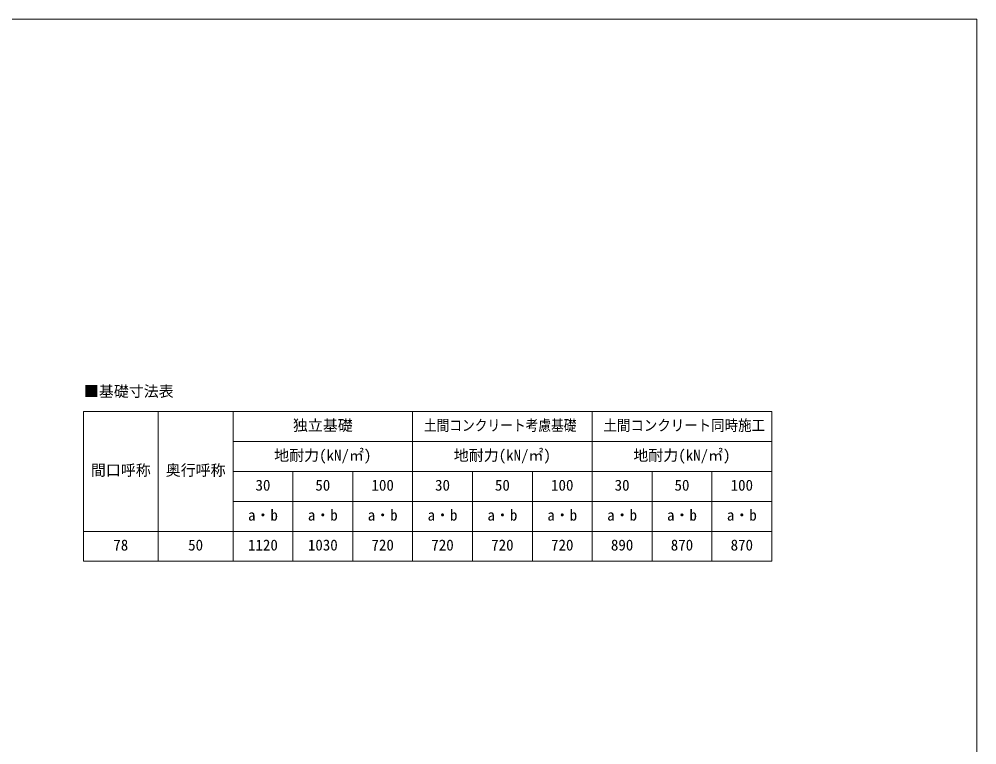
# Model space of a CAD drawing. Units: millimetres at full size, sheet at 1:40; details may follow other scales. Extents: x -11243 to 11243, y -7760 to 7760.
# Drawn here: x 438 to 10677, y 0 to 7760 of the extents above; entities that cross this region are included whole.
import ezdxf
from ezdxf.enums import TextEntityAlignment as Align

# ---------------------------------------------------------------- set-up
doc = ezdxf.new("R2010")
doc.units = ezdxf.units.MM
doc.header["$LTSCALE"] = 40
doc.layers.add('0-E_DET2', color=7, linetype='Continuous', lineweight=18)
doc.layers.add('F-0_240', color=7, linetype='Continuous', lineweight=9)
doc.styles.add('ＭＳ ゴシック', font='')
doc.styles.get('ＭＳ ゴシック').set_extended_font_data('MS Gothic')

msp = doc.modelspace()

# ---------------------------------------------------------------- linework, layer by layer
at = {"layer": '0-E_DET2'}
for p, q in [((1124.78, 3562.8), (1124.78, 1962.8)), ((1124.78, 3562.8), (8484.78, 3562.8)), ((1924.78, 3562.8), (1924.78, 1962.8)), ((2724.78, 3562.8), (2724.78, 1962.8)), ((4644.78, 3562.8), (4644.78, 1962.8)), ((6564.78, 3562.8), (6564.78, 1962.8)), ((8484.78, 3562.8), (8484.78, 1962.8)), ((2724.78, 3242.8), (8484.78, 3242.8)), ((2724.78, 2922.8), (8484.78, 2922.8)), ((3364.78, 2922.8), (3364.78, 1962.8)), ((4004.78, 2922.8), (4004.78, 1962.8)), ((5284.78, 2922.8), (5284.78, 1962.8)), ((5924.78, 2922.8), (5924.78, 1962.8)), ((7204.78, 2922.8), (7204.78, 1962.8)), ((7844.78, 2922.8), (7844.78, 1962.8)), ((2724.78, 2602.8), (8484.78, 2602.8)), ((1124.78, 2282.8), (8484.78, 2282.8)), ((1124.78, 1962.8), (8484.78, 1962.8))]:
    msp.add_line(p, q, dxfattribs=at)
at = {"layer": 'F-0_240', "color": 5}
for p, q in [((-11242.74, 7760), (10677.26, 7760)), ((10677.26, 7760), (10677.26, -7760))]:
    msp.add_line(p, q, dxfattribs=at)

# ---------------------------------------------------------------- texts
at = {"layer": '0-E_DET2', "style": 'ＭＳ ゴシック'}
for s, p in [('■基礎寸法表', (1130.05, 3687.21)), ('独立基礎', (3364.78, 3322.8)), ('地耐力(kN/㎡)', (3164.78, 3002.8)), ('地耐力(kN/㎡)', (5084.78, 3002.8)), ('地耐力(kN/㎡)', (7004.78, 3002.8)), ('間口呼称', (1204.78, 2842.8)), ('奥行呼称', (2004.78, 2842.8)), ('30', (2964.78, 2682.8)), ('50', (3604.78, 2682.8)), ('100', (4204.78, 2682.8)), ('30', (4884.78, 2682.8)), ('50', (5524.78, 2682.8)), ('100', (6124.78, 2682.8)), ('30', (6804.78, 2682.8)), ('50', (7444.78, 2682.8)), ('100', (8044.78, 2682.8)), ('a・b', (2884.78, 2362.8)), ('a・b', (3524.78, 2362.8)), ('a・b', (4164.78, 2362.8)), ('a・b', (4804.78, 2362.8)), ('a・b', (5444.78, 2362.8)), ('a・b', (6084.78, 2362.8)), ('a・b', (6724.78, 2362.8)), ('a・b', (7364.78, 2362.8)), ('a・b', (8004.78, 2362.8)), ('78', (1444.78, 2042.8)), ('50', (2244.78, 2042.8)), ('1120', (2884.78, 2042.8)), ('1030', (3524.78, 2042.8)), ('720', (4204.78, 2042.8)), ('720', (4844.78, 2042.8)), ('720', (5484.78, 2042.8)), ('720', (6124.78, 2042.8)), ('890', (6764.78, 2042.8)), ('870', (7404.78, 2042.8)), ('870', (8044.78, 2042.8))]:
    msp.add_text(s, height=117.3, dxfattribs=at).set_placement(p, align=Align.BOTTOM_LEFT)
for s, width, p in [('土間コンクリート考慮基礎', 0.85, (4764.78, 3322.8)), ('土間コンクリート同時施工', 0.9, (6684.78, 3322.8))]:
    msp.add_text(s, height=117.3, dxfattribs=dict(at, width=width)).set_placement(p, align=Align.BOTTOM_LEFT)

doc.saveas('drawing.dxf')
